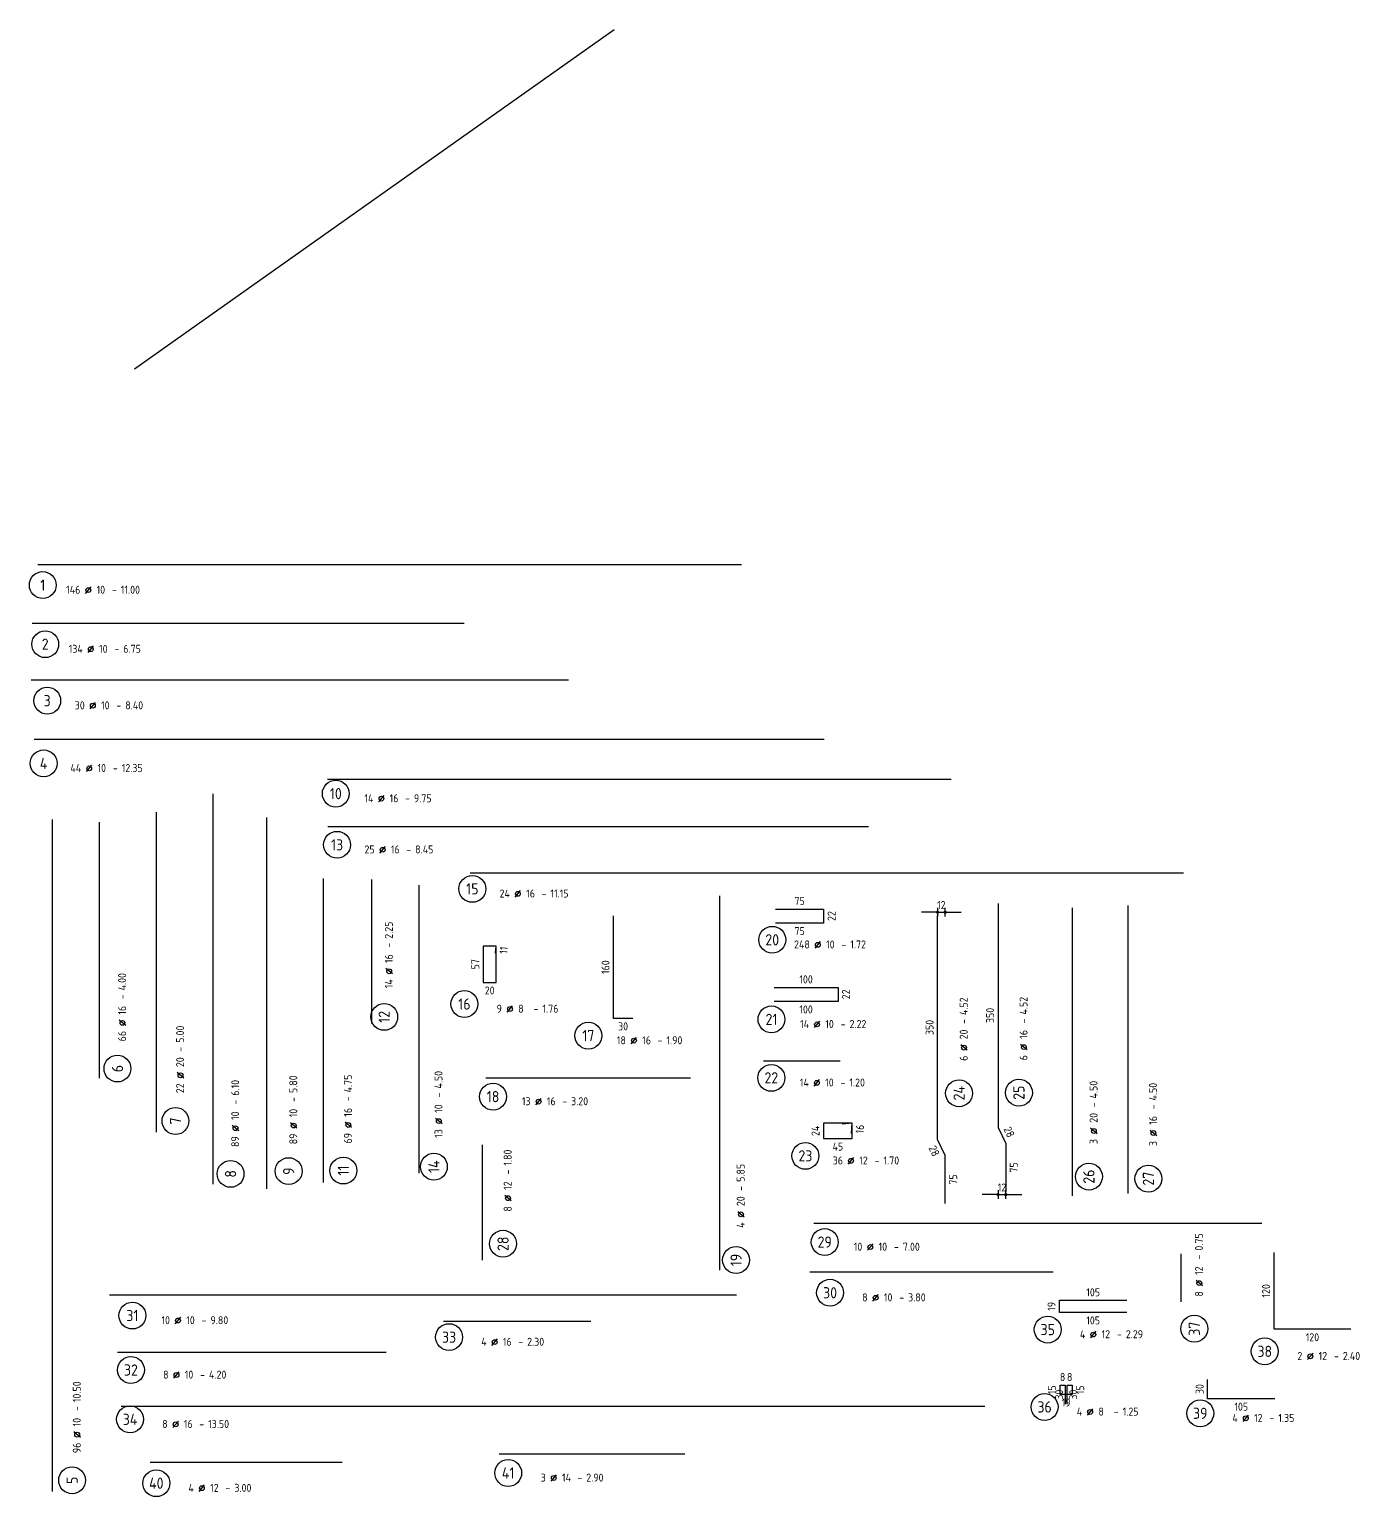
# Model space of a CAD drawing. Extents: x -10 to 81.1, y -14.9 to 49.1.
# Drawn here: x 60.31 to 81.1, y 26.2 to 49.12 of the extents above; entities that cross this region are included whole.
import ezdxf
from ezdxf.enums import TextEntityAlignment as Align

# ---------------------------------------------------------------- set-up
doc = ezdxf.new("R2010")
doc.units = 0
doc.header["$LTSCALE"] = 0.5
doc.linetypes.add('AUSGEZOGEN', pattern=[1000.01, 1000, 0.01])
doc.layers.add('MASSE', color=7, linetype='Continuous')
doc.layers.add('RND', color=7, linetype='Continuous')
doc.layers.add('NOPLOT', color=7, linetype='Continuous', plot=False)
doc.styles.add('txt', font='isocp.shx')
doc.dimstyles.new('DOT_I', dxfattribs={"dimscale": 0.5, "dimtxt": 0.25, "dimasz": 0.25, "dimexe": 0.1, "dimexo": 0.3, "dimgap": 0.1, "dimtad": 1, "dimdec": 3, "dimzin": 3, "dimtxsty": 'txt', "dimblk": 'DOT', "dimblk1": 'DOT', "dimblk2": 'DOT', "dimsah": 1, "dimcen": 0.1, "dimse1": 1, "dimse2": 1, "dimazin": 0, "dimtfac": 1, "dimtdec": 4, "dimtix": 1, "dimtmove": 2, "dimatfit": 3, "dimfxl": 0, "dimtvp": 1, "dimtolj": 1, "dimtzin": 0, "dimarcsym": 0})

# ---------------------------------------------------------------- blocks, each defined once
blk = doc.blocks.new('DINA0')
at = {"layer": 'NOPLOT', "color": 191, "linetype": 'AUSGEZOGEN'}
blk.add_line((123.9, 87.637), (138.9, 98.246), dxfattribs=at)
blk = doc.blocks.new('RND_AUSZ')
at = {"layer": 'RND', "color": 7, "linetype": 'Continuous'}
blk.add_line((1.341, 0.262), (1.509, 0.466), dxfattribs=at)
at = {"layer": 'RND', "color": 1, "linetype": 'Continuous'}
blk.add_circle((0, 0.52), 0.42, dxfattribs=at)
at = {"layer": 'RND', "color": 7, "linetype": 'Continuous'}
blk.add_circle((1.425, 0.364), 0.075, dxfattribs=at)
at = {"layer": 'RND', "color": 7, "linetype": 'Continuous', "style": 'txt'}
blk.add_text('-', height=0.25, dxfattribs=at).set_placement((2.163, 0.25))
for tag, p in [('WIEOFT', (-0.536, 0.25)), ('STK', (1.174, 0.25))]:
    blk.add_attdef(tag, text='', height=0.25, dxfattribs=at).set_placement(p, align=Align.RIGHT)
at = {"layer": 'RND', "color": 1, "linetype": 'Continuous', "style": 'txt'}
blk.add_attdef('POS', text='', height=0.35, dxfattribs=at).set_placement((0, 0.52), align=Align.MIDDLE)
at = {"layer": 'RND', "color": 7, "linetype": 'Continuous', "style": 'txt'}
for tag, p in [('DS', (1.683, 0.25)), ('LANG', (2.441, 0.25)), ('TEXT', (3.669, 0.25))]:
    blk.add_attdef(tag, p, '', height=0.25, dxfattribs=at)
blk = doc.blocks.new('DOT')
at = {"layer": 'MASSE', "color": 7, "linetype": 'Continuous'}
for p, q in [((0, 0), (-1, 0)), ((0, 0.54), (0, -0.54))]:
    blk.add_line(p, q, dxfattribs=at)
at = {"layer": 'MASSE', "color": 7, "linetype": 'Continuous', "const_width": 0.2}
blk.add_lwpolyline([(-0.1, 0, 1), (0.1, 0, 1)], format="xyb", close=True, dxfattribs=at)
blk = doc.blocks.new('*D32')
at = {"layer": 'Defpoints', "color": 0, "linetype": 'AUSGEZOGEN', "transparency": 16777216}
for p in [(74.503, 35.329), (74.623, 35.329), (74.623, 35.329)]:
    blk.add_point(p, dxfattribs=at)
at = {"layer": 'RND', "color": 0, "linetype": 'AUSGEZOGEN', "lineweight": -2, "transparency": 16777216}
for p, q in [((74.378, 35.329), (74.253, 35.329)), ((74.503, 35.329), (74.623, 35.329)), ((74.748, 35.329), (74.873, 35.329))]:
    blk.add_line(p, q, dxfattribs=at)
at = {"layer": 'RND', "color": 0, "linetype": 'AUSGEZOGEN', "lineweight": -2, "transparency": 16777216, "xscale": 0.125, "yscale": 0.125, "zscale": 0.125}
blk.add_blockref('DOT', (74.503, 35.329), dxfattribs=at)
at = {"layer": 'RND', "color": 0, "linetype": 'AUSGEZOGEN', "lineweight": -2, "transparency": 16777216, "xscale": 0.125, "yscale": 0.125, "zscale": 0.125, "rotation": 180}
blk.add_blockref('DOT', (74.623, 35.329), dxfattribs=at)
at = {"layer": 'RND', "color": 0, "linetype": 'AUSGEZOGEN', "transparency": 16777216, "insert": (74.563, 35.442), "char_height": 0.125, "attachment_point": 5, "style": 'txt'}
blk.add_mtext('\\A1;12', dxfattribs=at)
blk = doc.blocks.new('*D33')
at = {"layer": 'Defpoints', "color": 0, "linetype": 'AUSGEZOGEN', "transparency": 16777216}
for p in [(75.45, 30.917), (75.57, 30.917), (75.57, 30.917)]:
    blk.add_point(p, dxfattribs=at)
at = {"layer": 'RND', "color": 0, "linetype": 'AUSGEZOGEN', "lineweight": -2, "transparency": 16777216}
for p, q in [((75.325, 30.917), (75.2, 30.917)), ((75.45, 30.917), (75.57, 30.917)), ((75.695, 30.917), (75.82, 30.917))]:
    blk.add_line(p, q, dxfattribs=at)
at = {"layer": 'RND', "color": 0, "linetype": 'AUSGEZOGEN', "lineweight": -2, "transparency": 16777216, "xscale": 0.125, "yscale": 0.125, "zscale": 0.125}
blk.add_blockref('DOT', (75.45, 30.917), dxfattribs=at)
at = {"layer": 'RND', "color": 0, "linetype": 'AUSGEZOGEN', "lineweight": -2, "transparency": 16777216, "xscale": 0.125, "yscale": 0.125, "zscale": 0.125, "rotation": 180}
blk.add_blockref('DOT', (75.57, 30.917), dxfattribs=at)
at = {"layer": 'RND', "color": 0, "linetype": 'AUSGEZOGEN', "transparency": 16777216, "insert": (75.51, 31.029), "char_height": 0.125, "attachment_point": 5, "style": 'txt'}
blk.add_mtext('\\A1;12', dxfattribs=at)

msp = doc.modelspace()

# ---------------------------------------------------------------- linework, layer by layer
at = {"layer": 'RND', "color": 1, "linetype": 'AUSGEZOGEN'}
for points in [[(60.4413, 40.7644), (71.4413, 40.7644)], [(60.3529, 39.8464), (67.1029, 39.8464)], [(60.3346, 38.9596), (68.7346, 38.9596)], [(60.3803, 38.0323), (72.7303, 38.0323)], [(64.9682, 37.4087), (74.7182, 37.4087)], [(63.1779, 31.0793), (63.1779, 37.1793)], [(60.6637, 36.7775), (60.6637, 26.2775)], [(61.4046, 32.7381), (61.4046, 36.7381)], [(62.2933, 31.8935), (62.2933, 36.8935)], [(64.0146, 36.8097), (64.0146, 31.0097)], [(64.9726, 36.6708), (73.4226, 36.6708)], [(64.9029, 31.1049), (64.9029, 35.8549)], [(65.6576, 35.8391), (65.6576, 33.5891)], [(78.35, 35.9407), (67.2, 35.9407)], [(66.3997, 31.2513), (66.3997, 35.7513)], [(71.1001, 29.7358), (71.1001, 35.5858)], [(71.9727, 35.3796), (72.7227, 35.3796), (72.7227, 35.1596), (71.9727, 35.1596)], [(75.45, 35.4667), (75.45, 31.9667), (75.57, 31.7167), (75.57, 30.9667)], [(76.6092, 35.3982), (76.6092, 30.8982)], [(77.4772, 35.4368), (77.4772, 30.9368)], [(69.7379, 33.6714), (69.4379, 33.6714), (69.4379, 35.2714)], [(74.6231, 30.779), (74.6231, 31.529), (74.5031, 31.779), (74.5031, 35.279)], [(67.5927, 34.692), (67.6022, 34.8015), (67.4022, 34.8015), (67.4022, 34.2315), (67.6022, 34.2315), (67.6022, 34.8015), (67.4927, 34.792)], [(71.9482, 34.1554), (72.9482, 34.1554), (72.9482, 33.9354), (71.9482, 33.9354)], [(71.7823, 33.0076), (72.9823, 33.0076)], [(70.6406, 32.7358), (67.4406, 32.7358)], [(73.1567, 31.8736), (73.1706, 32.033), (72.7206, 32.033), (72.7206, 31.793), (73.1706, 31.793), (73.1706, 32.033), (73.0112, 32.0191)], [(67.3886, 29.8945), (67.3886, 31.6945)], [(72.5718, 30.4713), (79.5718, 30.4713)], [(78.3119, 29.2415), (78.3119, 29.9915)], [(80.9635, 28.8136), (79.7635, 28.8136), (79.7635, 30.0136)], [(72.5092, 29.7094), (76.3092, 29.7094)], [(61.5625, 29.35), (71.3625, 29.35)], [(77.4604, 29.0762), (76.4104, 29.0762), (76.4104, 29.2662), (77.4604, 29.2662)], [(66.7816, 28.9418), (69.0816, 28.9418)], [(61.6855, 28.4578), (65.8855, 28.4578)], [(79.7752, 27.729), (78.7252, 27.729), (78.7252, 28.029)], [(76.5284, 27.6425), (76.5284, 27.9425), (76.6084, 27.9425), (76.6084, 27.7925), (76.4184, 27.7925), (76.4184, 27.9425), (76.4984, 27.9425), (76.4984, 27.6425)], [(61.7435, 27.6096), (75.2435, 27.6096)], [(70.5524, 26.864), (67.6524, 26.864)], [(62.1959, 26.735), (65.1959, 26.735)]]:
    msp.add_lwpolyline(points, dxfattribs=at)

# ---------------------------------------------------------------- block references
at = {"xscale": 0.5, "yscale": 0.5, "zscale": 0.5}
msp.add_blockref('DINA0', (0, 0), dxfattribs=at)
at = {"layer": 'RND', "color": 191, "linetype": 'AUSGEZOGEN', "xscale": 0.5, "yscale": 0.5, "zscale": 0.5}
for p, values in [((60.5169, 40.1801), {'POS': '1', 'STK': '146', 'DS': '10', 'LANG': '11.00'}), ((60.5863, 38.3744), {'POS': '3', 'STK': '30', 'DS': '10', 'LANG': '8.40'}), ((65.0976, 36.9221), {'POS': '10', 'STK': '14', 'DS': '16', 'LANG': '9.75'})]:
    msp.add_blockref('RND_AUSZ', p, dxfattribs=at).add_auto_attribs(values)
at = {"layer": 'RND', "color": 7, "linetype": 'AUSGEZOGEN', "xscale": 0.5, "yscale": 0.5, "zscale": 0.5}
for p, values in [((60.5549, 39.2571), {'POS': '2', 'STK': '134', 'DS': '10', 'LANG': '6.75'}), ((60.5306, 37.3947), {'POS': '4', 'STK': '44', 'DS': '10', 'LANG': '12.35'}), ((67.2317, 35.4343), {'POS': '15', 'STK': '24', 'DS': '16', 'LANG': '11.15'}), ((67.1073, 33.6349), {'POS': '16', 'STK': '9', 'DS': '8', 'LANG': '1.76'}), ((72.438, 31.2629), {'POS': '23', 'STK': '36', 'DS': '12', 'LANG': '1.70'}), ((79.6181, 28.2089), {'POS': '38', 'STK': '2', 'DS': '12', 'LANG': '2.40'}), ((61.8952, 27.9172), {'POS': '32', 'STK': '8', 'DS': '10', 'LANG': '4.20'}), ((61.8818, 27.1464), {'POS': '34', 'STK': '8', 'DS': '16', 'LANG': '13.50'}), ((78.6095, 27.2407), {'POS': '39', 'STK': '4', 'DS': '12', 'LANG': '1.35'})]:
    msp.add_blockref('RND_AUSZ', p, dxfattribs=at).add_auto_attribs(values)
at = {"layer": 'RND', "color": 1, "linetype": 'AUSGEZOGEN', "xscale": 0.5, "yscale": 0.5, "zscale": 0.5}
for p, values in [((65.1175, 36.1229), {'POS': '13', 'STK': '25', 'DS': '16', 'LANG': '8.45'}), ((71.9194, 34.6384), {'POS': '20', 'STK': '248', 'DS': '10', 'LANG': '1.72'}), ((71.9075, 33.395), {'POS': '21', 'STK': '14', 'DS': '10', 'LANG': '2.22'}), ((69.0453, 33.141), {'POS': '17', 'STK': '18', 'DS': '16', 'LANG': '1.90'}), ((71.9053, 32.4813), {'POS': '22', 'STK': '14', 'DS': '10', 'LANG': '1.20'}), ((67.5552, 32.1882), {'POS': '18', 'STK': '13', 'DS': '16', 'LANG': '3.20'}), ((72.7404, 29.9158), {'POS': '29', 'STK': '10', 'DS': '10', 'LANG': '7.00'}), ((72.8233, 29.1241), {'POS': '30', 'STK': '8', 'DS': '10', 'LANG': '3.80'}), ((61.918, 28.768), {'POS': '31', 'STK': '10', 'DS': '10', 'LANG': '9.80'}), ((66.8681, 28.4308), {'POS': '33', 'STK': '4', 'DS': '16', 'LANG': '2.30'}), ((76.226, 28.5489), {'POS': '35', 'STK': '4', 'DS': '12', 'LANG': '2.29'}), ((76.1767, 27.3397), {'POS': '36', 'STK': '4', 'DS': '8', 'LANG': '1.25'}), ((62.2916, 26.1483), {'POS': '40', 'STK': '4', 'DS': '12', 'LANG': '3.00'}), ((67.7917, 26.3085), {'POS': '41', 'STK': '3', 'DS': '14', 'LANG': '2.90'})]:
    msp.add_blockref('RND_AUSZ', p, dxfattribs=at).add_auto_attribs(values)
at = {"layer": 'RND', "color": 1, "linetype": 'AUSGEZOGEN', "xscale": 0.5, "yscale": 0.5, "zscale": 0.5, "rotation": 90}
for p, values in [((66.1139, 33.6941), {'POS': '12', 'STK': '14', 'DS': '16', 'LANG': '2.25'}), ((61.9442, 32.8874), {'POS': '6', 'STK': '66', 'DS': '16', 'LANG': '4.00'}), ((75.0998, 32.5011), {'POS': '24', 'STK': '6', 'DS': '20', 'LANG': '4.52'}), ((66.8903, 31.3533), {'POS': '14', 'STK': '13', 'DS': '10', 'LANG': '4.50'}), ((63.7121, 31.2418), {'POS': '8', 'STK': '89', 'DS': '10', 'LANG': '6.10'}), ((64.6204, 31.2837), {'POS': '9', 'STK': '89', 'DS': '10', 'LANG': '5.80'}), ((65.4748, 31.2933), {'POS': '11', 'STK': '69', 'DS': '16', 'LANG': '4.75'}), ((77.1294, 31.1985), {'POS': '26', 'STK': '3', 'DS': '20', 'LANG': '4.50'}), ((71.6137, 29.8961), {'POS': '19', 'STK': '4', 'DS': '20', 'LANG': '5.85'})]:
    msp.add_blockref('RND_AUSZ', p, dxfattribs=at).add_auto_attribs(values)
at = {"layer": 'RND', "color": 7, "linetype": 'AUSGEZOGEN', "xscale": 0.5, "yscale": 0.5, "zscale": 0.5, "rotation": 90}
for p, values in [((76.0351, 32.51), {'POS': '25', 'STK': '6', 'DS': '16', 'LANG': '4.52'}), ((62.8515, 32.0682), {'POS': '7', 'STK': '22', 'DS': '20', 'LANG': '5.00'}), ((78.0595, 31.167), {'POS': '27', 'STK': '3', 'DS': '16', 'LANG': '4.50'}), ((67.9714, 30.1494), {'POS': '28', 'STK': '8', 'DS': '12', 'LANG': '1.80'}), ((61.236, 26.4543), {'POS': '5', 'STK': '96', 'DS': '10', 'LANG': '10.50'})]:
    msp.add_blockref('RND_AUSZ', p, dxfattribs=at).add_auto_attribs(values)
at = {"layer": 'RND', "color": 191, "linetype": 'AUSGEZOGEN', "xscale": 0.5, "yscale": 0.5, "zscale": 0.5, "rotation": 90}
msp.add_blockref('RND_AUSZ', (78.777, 28.8222), dxfattribs=at).add_auto_attribs({'POS': '37', 'STK': '8', 'DS': '12', 'LANG': '0.75'})

# ---------------------------------------------------------------- texts
at = {"layer": 'RND', "color": 7, "linetype": 'AUSGEZOGEN', "style": 'txt'}
for s, p in [('75', (72.3477, 35.5046)), ('75', (72.3477, 35.0346)), ('20', (67.5022, 34.1065)), ('100', (72.4482, 34.2804)), ('100', (72.4482, 33.8104)), ('30', (69.5879, 33.5464)), ('45', (72.9456, 31.668)), ('105', (76.9354, 29.3912)), ('105', (76.9354, 28.9512)), ('120', (80.3635, 28.6886)), ('8', (76.4584, 28.0675)), ('105', (79.2502, 27.604))]:
    msp.add_text(s, height=0.125, dxfattribs=at).set_placement(p, align=Align.MIDDLE)
for s, rotation, p in [('22', 90, (72.8477, 35.2696)), ('11', 84.99986, (67.722, 34.7359)), ('57', 90, (67.2772, 34.5165)), ('160', 90, (69.3129, 34.4714)), ('22', 90, (73.0732, 34.0454)), ('350', 90, (75.325, 33.7167)), ('350', 90, (74.3781, 33.529)), ('24', 90, (72.5956, 31.913)), ('16', 84.99986, (73.2882, 31.9424)), ('28', 295.64101, (75.6227, 31.8958)), ('28', 295.64101, (74.4504, 31.5999)), ('75', 90, (75.695, 31.3417)), ('75', 90, (74.7481, 31.154)), ('120', 90, (79.6385, 29.4136)), ('19', 90, (76.2854, 29.1712)), ('8', 0, (76.5684, 28.0675)), ('15', 90, (76.2934, 27.8675)), ('30', 90, (76.4034, 27.7925)), ('30', 90, (76.6234, 27.7925)), ('15', 90, (76.7334, 27.8675)), ('30', 90, (78.6002, 27.879)), ('19', 0, (76.5134, 27.6675))]:
    msp.add_text(s, height=0.125, rotation=rotation, dxfattribs=at).set_placement(p, align=Align.MIDDLE)

# ---------------------------------------------------------------- dimensions: what is measured, and where the dimension line sits
at = {"layer": 'RND', "color": 7, "linetype": 'AUSGEZOGEN'}
for base, p1, p2, override, picture, middle in [((74.6231, 35.329), (74.5031, 35.329), (74.6231, 35.329), {"dimdec": 0, "dimlfac": 100}, '*D32', (74.5631, 35.4415)), ((75.57, 30.9167), (75.45, 30.9167), (75.57, 30.9167), {"dimdec": 0, "dimlfac": 100, "dimrnd": 0.0005}, '*D33', (75.51, 31.0292))]:
    dim = msp.add_linear_dim(base=base, p1=p1, p2=p2, dimstyle='DOT_I', override=override, dxfattribs=at)
    dim.commit()
    dim.dimension.update_dxf_attribs({"geometry": picture, "text_midpoint": middle})

doc.saveas('drawing.dxf')
